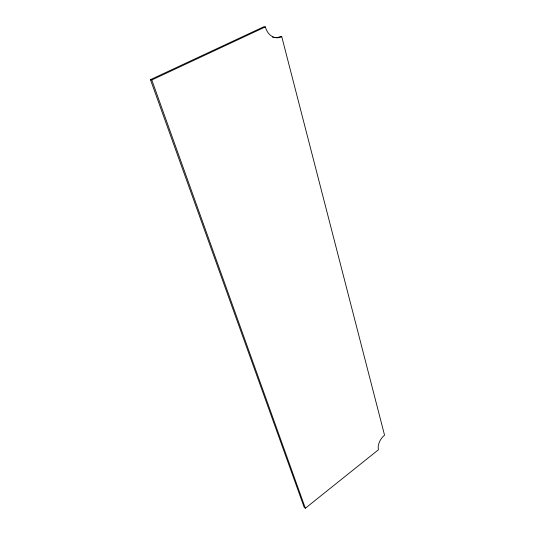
<?xml version="1.0" encoding="UTF-8"?>
<svg xmlns="http://www.w3.org/2000/svg" width="535" height="535" viewBox="0 0 535 535"><rect width="100%" height="100%" fill="white"/><g stroke="black" fill="none" stroke-linecap="round" stroke-linejoin="round"><path stroke-width="0.8" d="M305.358 508.25L378.452 449.741A11.335 6.901 -58.2 0 1 384.545 435.156L281.771 36.748A16.819 12.934 -86.9 0 1 265.353 26.91L263.842 26.75L150.455 79.668L304.154 507.233L305.358 508.25L151.779 79.982L150.455 79.668M151.779 79.982L265.353 26.91M281.771 36.748L280.246 36.567A16.779 12.92 -87 0 1 272.449 37.075"/></g></svg>
